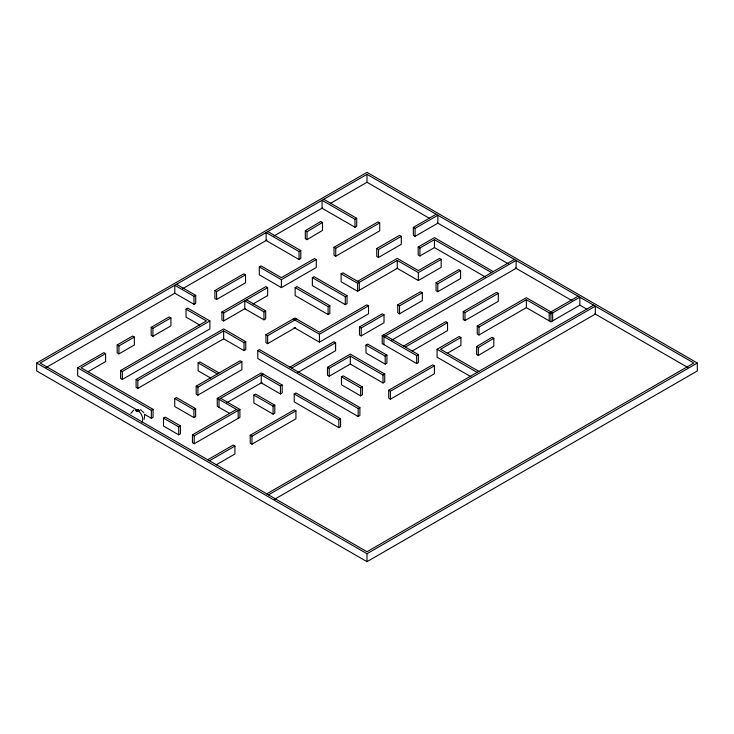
<?xml version="1.0" encoding="UTF-8"?>
<svg xmlns="http://www.w3.org/2000/svg" width="734" height="734" viewBox="0 0 734 734"><rect width="100%" height="100%" fill="white"/><g stroke="black" fill="none" stroke-linecap="round" stroke-linejoin="round"><path stroke-width="1.1" d="M137.249 411.297L137.799 409.682M144.139 419.371L144.681 415.169M130.909 413.288L133.872 410.012M136.974 411.242L138.065 409.728M136.735 411.168L138.313 409.801M136.515 411.068L138.533 409.902M305.316 230.715L320.795 221.475L322.492 222.475L322.492 230.421L307.014 239.669L305.316 238.66L305.316 230.715L307.014 231.724L307.014 239.669M307.014 231.724L322.492 222.475M476.632 346.54L492.119 337.291L493.817 338.301L493.817 346.246L478.329 355.485L476.632 354.485L476.632 346.54L478.329 347.54L478.329 355.485M478.329 347.54L493.817 338.301M36.7 363.027L367 172.334L697.3 363.027L697.3 370.973L367 561.666L36.7 370.973L36.7 363.027L367 553.72L697.3 363.027M367 174.316L40.141 363.027L367 551.739L693.859 363.027L367 174.316L367 182.261L429.399 218.292M46.086 367.541L174.848 293.205M182.766 288.627L266.965 240.018M273.892 236.018L322.428 207.997M330.355 203.419L367 182.261M194.005 296.353L195.721 295.362L195.721 303.307L194.005 304.298L174.811 293.224L174.811 285.278L194.005 296.353L194.005 304.298M136.561 409.737L77.657 375.735L77.657 367.789L103.87 352.659L105.586 353.65L105.586 361.596L87.961 371.771M117.192 344.962L132.625 336.053L134.34 337.044L134.34 344.989L118.917 353.898L117.192 352.907L117.192 344.962L118.917 345.953L134.34 337.044M105.586 353.65L81.098 367.789L153.076 409.343L153.076 417.288L151.351 418.279L144.451 414.297M151.186 327.318L169.205 316.914L170.93 317.914L170.93 325.859L152.911 336.255L151.186 335.264L151.186 327.318L152.911 328.309L170.93 317.914M214.897 290.536L243.807 273.846L245.523 274.837L245.523 282.783L216.613 299.481L214.897 298.481L214.897 290.536L216.613 291.536L245.523 274.837M186.051 309.179L187.776 308.188L209.887 320.951L209.887 328.896L122.339 379.441L120.615 378.45L120.615 370.496L206.447 320.951L186.051 309.179L186.051 317.125L199.648 324.969M259.286 266.892L261.01 265.901L281.397 277.672L314.547 258.542L316.262 259.533L316.262 267.479L281.397 287.609L259.286 274.837L259.286 266.892L281.397 279.663L316.262 259.533M299.059 251.588L300.784 250.597L300.784 258.542L299.059 259.533L266.112 240.513L266.112 232.568L299.059 251.588L299.059 259.533M354.999 219.292L356.715 218.301L356.715 226.246L354.999 227.237L322.052 208.217L322.052 200.272L354.999 219.292L354.999 227.237M245.156 308.537L223.65 320.951L221.925 319.96L221.925 312.014L265.919 286.609L267.635 287.609L267.635 295.554L252.973 304.014M334.007 247.303L377.992 221.907L379.717 222.897L379.717 230.843L335.722 256.239L334.007 255.248L334.007 247.303L335.722 248.294L379.717 222.897M120.615 370.496L122.339 371.496L209.887 320.951M221.925 312.014L223.65 313.005L267.635 287.609M136.102 379.441L223.65 328.896L245.752 341.659L245.752 349.604L244.037 350.604L223.65 338.833L137.827 388.378L136.102 387.387L136.102 379.441L137.827 380.432L223.65 330.887L244.037 342.659L245.752 341.659M295.16 287.609L296.885 286.609L329.832 305.638L329.832 313.583L328.107 314.574L295.16 295.554L295.16 287.609L328.107 306.628L329.832 305.638M312.363 277.672L314.088 276.681L347.035 295.701L347.035 303.647L345.31 304.647L312.363 285.618L312.363 277.672L345.31 296.701L347.035 295.701M263.974 311.886L265.69 310.886L265.69 318.831L263.974 319.831L244.78 308.748L244.78 300.802L263.974 311.886L263.974 319.831M376.762 248.523L399.571 235.357L401.296 236.348L401.296 244.294L378.478 257.46L376.762 256.469L376.762 248.523L378.478 249.514L401.296 236.348M413.334 227.412L415.059 228.402L437.868 215.227L437.868 223.182L415.059 236.348L413.334 235.357L413.334 227.412L436.143 214.236M357.586 281.324L397.268 258.414L418.362 270.589L439.446 258.414L441.171 259.405L441.171 267.35L418.362 280.526L397.268 268.35L357.586 291.26L341.108 281.746L341.108 273.8L342.833 272.809L359.302 282.315L359.302 290.26M210.603 378.038L198.134 370.835L198.134 362.89L199.85 361.89L219.044 372.973M295.6 327.511L267.653 343.65L265.937 342.659L265.937 334.713L294.848 318.024L319.437 332.218L366.817 304.867L368.532 305.858L368.532 313.803L319.437 342.154L294.105 327.529M485.624 277.131L434.445 247.578L419.912 255.964L418.187 254.973L418.187 247.028L434.445 237.642L493.248 271.598M341.108 273.8L357.586 283.315L397.268 260.405L418.362 272.58L441.171 259.405M265.937 334.713L267.653 335.704L296.564 319.015M418.187 247.028L419.912 248.019L434.445 239.633L491.532 272.589M77.657 367.789L151.351 410.334L153.076 409.343M174.72 398.562L176.435 397.571L195.629 408.654L195.629 416.6L193.914 417.591L174.72 406.508L174.72 398.562L193.914 409.645L195.629 408.654M196.189 386.167L240.183 360.77L241.899 361.761L241.899 369.707L197.905 395.112L196.189 394.112L196.189 386.167L197.905 387.167L241.899 361.761M257.799 350.604L259.515 349.604L359.889 407.553L359.889 415.499L358.174 416.499L257.799 358.55L257.799 350.604L358.174 408.554L359.889 407.553M163.498 418.096L165.223 417.105L180.426 425.885L180.426 433.831L178.711 434.822L163.498 426.041L163.498 418.096L178.711 426.876L180.426 425.885M293.123 319.015L319.437 334.209L368.532 305.858M229.54 413.37L217.264 406.287L217.264 398.342L261.258 372.945L282.177 385.02L282.177 392.965L280.452 393.956L261.258 382.873L261.258 374.927L280.452 386.011L282.177 385.02M262.983 373.936L218.989 399.333L218.989 407.278M226.806 402.764L262.001 382.442M289.902 367.147L333.897 341.75L335.612 342.741L335.612 350.687L297.49 372.698M359.486 326.979L382.295 313.803L384.02 314.794L384.02 322.74L361.201 335.915L359.486 334.924L359.486 326.979L361.201 327.97L384.02 314.794M397.773 304.867L420.582 291.701L422.307 292.692L422.307 300.637L399.498 313.803L397.773 312.812L397.773 304.867L399.498 305.858L422.307 292.692M436.06 282.764L458.878 269.589L460.594 270.589L460.594 278.535L437.785 291.701L436.06 290.71L436.06 282.764L437.785 283.755L460.594 270.589M291.618 368.138L335.612 342.741M253.891 395.076L255.606 394.085L274.8 405.168L274.8 413.114L273.076 414.104L253.891 403.021L253.891 395.076L273.076 406.159L274.8 405.168M220.705 398.342L239.899 409.425L239.899 417.371L194.189 443.758L192.473 442.767L192.473 434.822L236.458 409.425M192.473 434.822L194.189 435.812L239.899 409.425M327.483 367.303L350.292 354.137L384.735 374.019L384.735 381.964L383.01 382.955L350.292 364.064L329.199 376.239L327.483 375.248L327.483 367.303L329.199 368.294L350.292 356.118L383.01 375.01L384.735 374.019M366 345.063L367.725 344.072L386.919 355.155L386.919 363.101L385.194 364.092L366 353.008L366 345.063L385.194 356.146L386.919 355.155M383.928 334.713L418.371 354.595L418.371 362.541L416.646 363.532L382.212 343.65L382.212 335.704L514.378 259.405M294.215 393.956L295.94 392.965L340.558 418.719L340.558 426.665L338.833 427.656L294.215 401.902L294.215 393.956L338.833 419.71L340.558 418.719M391.818 340.09L516.094 268.341L516.094 260.396L383.928 336.704L383.928 344.65M341.457 376.836L343.182 375.845L362.367 386.928L362.367 394.874L360.651 395.865L341.457 384.79L341.457 376.836L360.651 387.919L362.367 386.928M403.581 346.053L445.813 321.675L447.529 322.666L447.529 330.612L412.169 351.026M463.246 311.611L496.569 292.371L498.285 293.361L498.285 301.307L464.971 320.547L463.246 319.556L463.246 311.611L464.971 312.601L498.285 293.361M207.722 459.778L233.219 445.061L234.944 446.052L234.944 453.997L216.31 464.76M250.221 435.244L294.215 409.847L295.94 410.838L295.94 418.784L251.946 444.18L250.221 443.189L250.221 435.244L251.946 436.235L295.94 410.838M405.296 347.054L447.529 322.666M209.447 460.778L234.944 446.052M382.212 335.704L416.646 355.586L418.371 354.595M470.971 376.753L437.079 357.192L437.079 349.246L459.19 336.484L460.915 337.475L460.915 345.42L447.318 353.265M477.247 326.052L478.972 327.052L526.342 299.701L550.94 313.895L579.851 297.206L579.851 305.151L550.94 321.841L526.342 307.647L478.972 334.998L477.247 333.998L477.247 326.052L526.342 297.71L552.656 312.904L552.656 320.85M460.915 337.475L440.519 349.246L478.88 371.386M388.69 390.24L432.675 364.844L434.4 365.835L434.4 373.78L390.405 399.186L388.69 398.186L388.69 390.24L390.405 391.24L434.4 365.835M578.126 296.206L549.216 312.904L549.216 320.85M266.754 493.863L593.613 305.151M268.47 494.854L595.329 306.142L595.329 314.088L274.415 499.368M136.34 410.939L138.708 410.031M136.203 410.801L138.836 410.168M136.129 410.645L138.919 410.324M136.102 410.489L138.946 410.489M136.129 410.324L138.919 410.645M136.203 410.168L138.836 410.801M136.34 410.031L138.708 410.939M136.515 409.902L138.313 411.168M140.387 409.636L143.754 412.563M437.326 222.861L508.644 264.038M515.571 268.038L572.034 300.637M579.952 305.206L586.888 309.216M594.815 313.785L687.914 367.541M323.767 199.281L356.715 218.301M267.827 231.568L300.784 250.597M437.079 349.246L477.155 372.386M246.505 299.811L265.69 310.886M176.536 284.278L195.721 295.362M198.134 362.89L217.328 373.964M217.264 398.342L238.183 410.416L238.183 418.362M136.735 409.801L137.524 410.37A7.294 4.211 60 0 1 142.075 416.15A7.294 4.211 60 0 1 141.818 422.123M136.974 409.728L138.065 411.242M137.249 409.682L137.799 411.297M550.94 313.895L550.94 321.841M526.342 299.701L526.342 307.647M478.972 327.052L478.972 334.998M464.971 312.601L464.971 320.547M437.785 283.755L437.785 291.701M434.445 239.633L434.445 247.578M419.912 248.019L419.912 255.964M418.362 272.58L418.362 280.526M416.646 355.586L416.646 363.532M415.059 228.402L415.059 236.348M399.498 305.858L399.498 313.803M397.268 260.405L397.268 268.35M390.405 391.24L390.405 399.186M385.194 356.146L385.194 364.092M383.01 375.01L383.01 382.955M378.478 249.514L378.478 257.46M367 553.72L367 561.666M361.201 327.97L361.201 335.915M360.651 387.919L360.651 395.865M358.174 408.554L358.174 416.499M357.586 283.315L357.586 291.26M350.292 356.118L350.292 364.064M345.31 296.701L345.31 304.647M338.833 419.71L338.833 427.656M335.722 248.294L335.722 256.239M329.199 368.294L329.199 376.239M328.107 306.628L328.107 314.574M319.437 334.209L319.437 342.154M281.397 279.663L281.397 287.609M280.452 386.011L280.452 393.956M273.076 406.159L273.076 414.104M267.653 335.704L267.653 343.65M251.946 436.235L251.946 444.18M244.037 342.659L244.037 350.604M223.65 313.005L223.65 320.951M223.65 330.887L223.65 338.833M216.613 291.536L216.613 299.481M197.905 387.167L197.905 395.112M194.189 435.812L194.189 443.758M193.914 409.645L193.914 417.591M178.711 426.876L178.711 434.822M152.911 328.309L152.911 336.255M151.351 410.334L151.351 418.279M137.827 380.432L137.827 388.378M137.524 409.664L137.524 411.306M122.339 371.496L122.339 379.441M118.917 345.953L118.917 353.898"/></g></svg>
